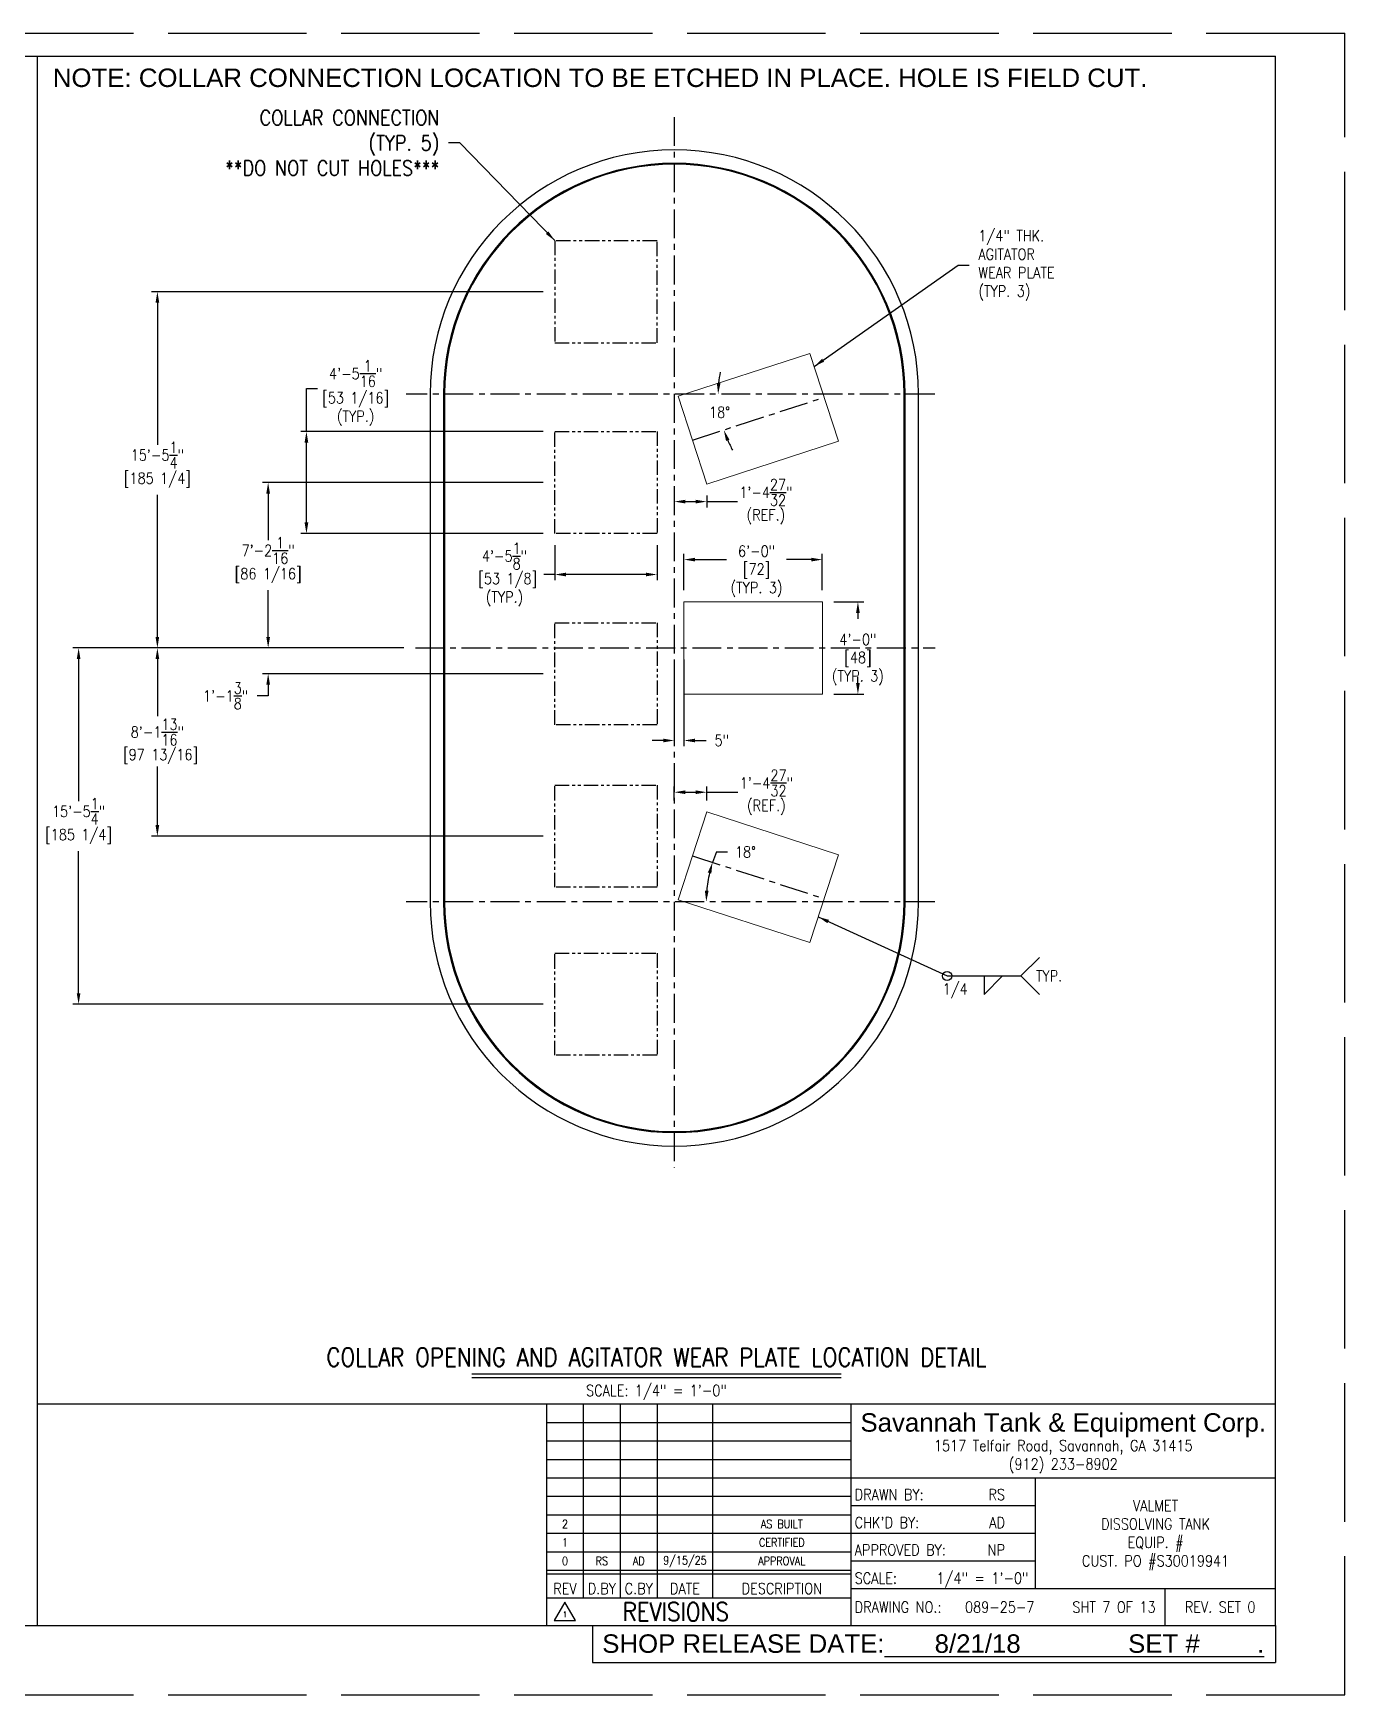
# Model space of a CAD drawing. Extents: x -36 to 1116, y 36 to 900.
# Drawn here: x 434 to 1116, y 36 to 900 of the extents above; entities that cross this region are included whole.
import ezdxf
from ezdxf.enums import TextEntityAlignment as Align

# ---------------------------------------------------------------- set-up
doc = ezdxf.new("R2010")
doc.units = 0
doc.header["$LTSCALE"] = 12
doc.header["$MEASUREMENT"] = 0
doc.header["$PDMODE"] = 33
doc.header["$PDSIZE"] = -0.5
for name, pattern in [('AM_ISO02W050', [7.5, 6, -1.5]), ('CENTER', [2, 1.25, -0.25, 0.25, -0.25]), ('PHANTOM2', [1.25, 0.625, -0.125, 0.125, -0.125, 0.125, -0.125])]:
    doc.linetypes.add(name, pattern=pattern)
doc.layers.get('0').update_dxf_attribs({"linetype": 'CONTINUOUS'})
doc.layers.get('Defpoints').update_dxf_attribs({"linetype": 'CONTINUOUS'})
for name, color, linetype in [('CENTER', 6, 'CENTER'), ('COVER', 3, 'CONTINUOUS'), ('DIM', 1, 'CONTINUOUS'), ('REPAD', 7, 'CONTINUOUS'), ('ROOF', 140, 'CONTINUOUS'), ('SHELL', 40, 'CONTINUOUS'), ('SHOP TAG', 11, 'CONTINUOUS'), ('TEXT', 4, 'CONTINUOUS')]:
    doc.layers.add(name, color=color, linetype=linetype)
doc.layers.add('Equipment-AM_11', color=92, linetype='PHANTOM2', lineweight=25)
doc.styles.add('ROMANS', font='ROMANS.shx', dxfattribs={"width": 0.85, "height": 5.76})
doc.styles.get("Standard").update_dxf_attribs({"font": 'sanss___.ttf'})
doc.dimstyles.get("Standard").update_dxf_attribs({"dimtxt": 0.18, "dimasz": 0.18, "dimexe": 0.18, "dimexo": 0.0625, "dimgap": 0.09, "dimtad": 0, "dimtih": 1, "dimtoh": 1, "dimdec": 4, "dimzin": 0, "dimdsep": 46, "dimtxsty": 'Standard', "dimcen": 0.09, "dimadec": 0, "dimazin": 0, "dimtfac": 1, "dimtdec": 4, "dimtofl": 0, "dimtmove": 0, "dimatfit": 3, "dimfxl": 1, "dimtolj": 1, "dimtzin": 0, "dimarcsym": 0})

# ---------------------------------------------------------------- blocks, each defined once
blk = doc.blocks.new('A$C43fa0972')
at = {"layer": 'Equipment-AM_11'}
for points in [[(-62.12, 158.75), (-8.98, 158.75), (-8.98, 211.8), (-62.12, 211.8)], [(-62.12, 112.56), (-8.98, 112.56), (-8.98, 59.51), (-62.12, 59.51)], [(-62.12, 13.13), (-8.98, 13.13), (-8.98, -39.92), (-62.12, -39.92)], [(-62.12, -71.31), (-8.98, -71.31), (-8.98, -124.37), (-62.12, -124.37)], [(-62.12, -158.75), (-8.98, -158.75), (-8.98, -211.8), (-62.12, -211.8)]]:
    blk.add_lwpolyline(points, close=True, dxfattribs=at)
blk = doc.blocks.new('*D221')
at = {"layer": 'Defpoints', "color": 0, "transparency": 16777216}
for p in [(705.18, 639.84), (758.32, 639.84), (758.32, 618.53)]:
    blk.add_point(p, dxfattribs=at)
at = {"layer": 'DIM', "color": 0, "lineweight": -2, "transparency": 16777216}
for p, q in [((705.18, 633.84), (705.18, 615.53)), ((758.32, 633.84), (758.32, 615.53)), ((705.18, 618.53), (699.42, 618.53)), ((752.56, 618.53), (710.94, 618.53))]:
    blk.add_line(p, q, dxfattribs=at)
at = {"layer": 'DIM', "color": 0, "transparency": 16777216}
for points in [[(710.94, 619.49), (710.94, 617.57), (705.18, 618.53)], [(752.56, 619.49), (752.56, 617.57), (758.32, 618.53)]]:
    blk.add_solid(points, dxfattribs=at)
at = {"layer": 'DIM', "color": 0, "transparency": 16777216, "insert": (679, 618.53), "char_height": 5.76, "attachment_point": 5, "style": 'ROMANS'}
blk.add_mtext('\\A1;4\'-5{\\H1x;\\S1/8;}"\\P [53 1/8]\\P(TYP.)', dxfattribs=at)
blk = doc.blocks.new('*D222')
at = {"layer": 'Defpoints', "color": 0, "transparency": 16777216}
for p in [(705.18, 692.89), (575.99, 639.84), (705.18, 639.84)]:
    blk.add_point(p, dxfattribs=at)
at = {"layer": 'DIM', "color": 0, "lineweight": -2, "transparency": 16777216}
for p, q in [((575.99, 692.89), (575.99, 715.34)), ((575.99, 715.34), (581.75, 715.34)), ((699.18, 692.89), (572.99, 692.89)), ((575.99, 645.6), (575.99, 687.13)), ((699.18, 639.84), (572.99, 639.84))]:
    blk.add_line(p, q, dxfattribs=at)
at = {"layer": 'DIM', "color": 0, "transparency": 16777216}
for points in [[(575.03, 687.13), (576.95, 687.13), (575.99, 692.89)], [(575.03, 645.6), (576.95, 645.6), (575.99, 639.84)]]:
    blk.add_solid(points, dxfattribs=at)
at = {"layer": 'DIM', "color": 0, "transparency": 16777216, "char_height": 5.76, "attachment_point": 5, "style": 'ROMANS'}
for s, insert in [('\\A1;4\'-5{\\H1x;\\S1/16;}"', (601.59, 723.02)), ('\\A1;[53 1/16]\\P(TYP.)', (601.59, 704.64))]:
    blk.add_mtext(s, dxfattribs=dict(at, insert=insert))
blk = doc.blocks.new('*D224')
at = {"layer": 'Defpoints', "color": 0, "transparency": 16777216}
for p in [(556.08, 666.37), (705.18, 666.37), (632.72, 580.33)]:
    blk.add_point(p, dxfattribs=at)
at = {"layer": 'DIM', "color": 0, "lineweight": -2, "transparency": 16777216}
for p, q in [((699.18, 666.37), (553.08, 666.37)), ((556.08, 660.61), (556.08, 636.38)), ((556.08, 586.09), (556.08, 610.32)), ((626.72, 580.33), (553.08, 580.33))]:
    blk.add_line(p, q, dxfattribs=at)
at = {"layer": 'DIM', "color": 0, "transparency": 16777216}
for points in [[(555.12, 660.61), (557.04, 660.61), (556.08, 666.37)], [(555.12, 586.09), (557.04, 586.09), (556.08, 580.33)]]:
    blk.add_solid(points, dxfattribs=at)
at = {"layer": 'DIM', "color": 0, "transparency": 16777216, "char_height": 5.76, "attachment_point": 5, "style": 'ROMANS'}
for s, insert in [('\\A1;7\'-2{\\H1x;\\S1/16;}"', (556.08, 631.03)), ('\\A1;[86 1/16]', (556.08, 618))]:
    blk.add_mtext(s, dxfattribs=dict(at, insert=insert))
blk = doc.blocks.new('*D225')
at = {"layer": 'Defpoints', "color": 0, "transparency": 16777216}
for p in [(632.72, 580.33), (556.08, 566.94), (705.18, 566.94)]:
    blk.add_point(p, dxfattribs=at)
at = {"layer": 'DIM', "color": 0, "lineweight": -2, "transparency": 16777216}
for p, q in [((556.08, 586.09), (556.08, 591.85)), ((626.72, 580.33), (553.08, 580.33)), ((699.18, 566.94), (553.08, 566.94)), ((556.08, 555.42), (550.32, 555.42)), ((556.08, 561.18), (556.08, 555.42))]:
    blk.add_line(p, q, dxfattribs=at)
at = {"layer": 'DIM', "color": 0, "transparency": 16777216}
for points in [[(555.12, 586.09), (557.04, 586.09), (556.08, 580.33)], [(555.12, 561.18), (557.04, 561.18), (556.08, 566.94)]]:
    blk.add_solid(points, dxfattribs=at)
at = {"layer": 'DIM', "color": 0, "transparency": 16777216, "insert": (533.98, 555.42), "char_height": 5.76, "attachment_point": 5, "style": 'ROMANS'}
blk.add_mtext('\\A1;1\'-1{\\H1x;\\S3/8;}"', dxfattribs=at)
blk = doc.blocks.new('*D226')
at = {"layer": 'Defpoints', "color": 0, "transparency": 16777216}
for p in [(632.72, 580.33), (498.46, 482.49), (705.18, 482.49)]:
    blk.add_point(p, dxfattribs=at)
at = {"layer": 'DIM', "color": 0, "lineweight": -2, "transparency": 16777216}
for p, q in [((626.72, 580.33), (495.46, 580.33)), ((498.46, 574.57), (498.46, 544.84)), ((498.46, 488.25), (498.46, 518.78)), ((699.18, 482.49), (495.46, 482.49))]:
    blk.add_line(p, q, dxfattribs=at)
at = {"layer": 'DIM', "color": 0, "transparency": 16777216}
for points in [[(497.5, 574.57), (499.42, 574.57), (498.46, 580.33)], [(497.5, 488.25), (499.42, 488.25), (498.46, 482.49)]]:
    blk.add_solid(points, dxfattribs=at)
at = {"layer": 'DIM', "color": 0, "transparency": 16777216, "insert": (498.46, 531.81), "char_height": 5.76, "attachment_point": 5, "style": 'ROMANS'}
blk.add_mtext('\\A1;8\'-1{\\H1x;\\S13/16;}"\\P [97 13/16]', dxfattribs=at)
blk = doc.blocks.new('*D227')
at = {"layer": 'Defpoints', "color": 0, "transparency": 16777216}
for p in [(632.72, 580.33), (457.49, 395.05), (705.18, 395.05)]:
    blk.add_point(p, dxfattribs=at)
at = {"layer": 'DIM', "color": 0, "lineweight": -2, "transparency": 16777216}
for p, q in [((626.72, 580.33), (454.49, 580.33)), ((457.49, 574.57), (457.49, 500.72)), ((457.49, 400.81), (457.49, 474.66)), ((699.18, 395.05), (454.49, 395.05))]:
    blk.add_line(p, q, dxfattribs=at)
at = {"layer": 'DIM', "color": 0, "transparency": 16777216}
for points in [[(456.53, 574.57), (458.45, 574.57), (457.49, 580.33)], [(456.53, 400.81), (458.45, 400.81), (457.49, 395.05)]]:
    blk.add_solid(points, dxfattribs=at)
at = {"layer": 'DIM', "color": 0, "transparency": 16777216, "char_height": 5.76, "attachment_point": 5, "style": 'ROMANS'}
for s, insert in [('\\A1;15\'-5{\\H1x;\\S1/4;}"', (457.49, 495.37)), ('\\A1;[185 1/4]', (457.49, 482.34))]:
    blk.add_mtext(s, dxfattribs=dict(at, insert=insert))
blk = doc.blocks.new('*D228')
at = {"layer": 'Defpoints', "color": 0, "transparency": 16777216}
for p in [(498.46, 765.61), (705.18, 765.61), (632.72, 580.33)]:
    blk.add_point(p, dxfattribs=at)
at = {"layer": 'DIM', "color": 0, "lineweight": -2, "transparency": 16777216}
for p, q in [((699.18, 765.61), (495.46, 765.61)), ((498.46, 759.85), (498.46, 686)), ((498.46, 586.09), (498.46, 659.94)), ((626.72, 580.33), (495.46, 580.33))]:
    blk.add_line(p, q, dxfattribs=at)
at = {"layer": 'DIM', "color": 0, "transparency": 16777216}
for points in [[(497.5, 759.85), (499.42, 759.85), (498.46, 765.61)], [(497.5, 586.09), (499.42, 586.09), (498.46, 580.33)]]:
    blk.add_solid(points, dxfattribs=at)
at = {"layer": 'DIM', "color": 0, "transparency": 16777216, "char_height": 5.76, "attachment_point": 5, "style": 'ROMANS'}
for s, insert in [('\\A1;15\'-5{\\H1x;\\S1/4;}"', (498.46, 680.65)), ('\\A1;[185 1/4]', (498.46, 667.62))]:
    blk.add_mtext(s, dxfattribs=dict(at, insert=insert))
blk = doc.blocks.new('*D230')
at = {"layer": 'Defpoints', "color": 0, "transparency": 16777216}
for p in [(776.73, 472.25), (784.29, 455.27), (845.21, 450), (627.83, 448.33), (902.77, 448.33)]:
    blk.add_point(p, dxfattribs=at)
at = {"layer": 'DIM', "color": 0, "lineweight": -2, "transparency": 16777216}
blk.add_line((789.19, 474.26), (794.95, 474.26), dxfattribs=at)
for start, end in [(157.03072, 162), (166.96928, 175.03072)]:
    blk.add_arc((850.36, 448.33), 66.43, start, end, dxfattribs=at)
at = {"layer": 'DIM', "color": 0, "transparency": 16777216}
for points in [[(784.71, 463.57), (786.56, 463.05), (787.17, 468.86)], [(785.13, 454.04), (783.21, 454.13), (783.92, 448.33)]]:
    blk.add_solid(points, dxfattribs=at)
at = {"layer": 'DIM', "color": 0, "transparency": 16777216, "insert": (804.3, 474.26), "char_height": 5.76, "attachment_point": 5, "style": 'ROMANS'}
blk.add_mtext('\\A1;18°', dxfattribs=at)
blk = doc.blocks.new('*D231')
at = {"layer": 'Defpoints', "color": 0, "transparency": 16777216}
for p in [(627.83, 712.33), (845.21, 710.66), (902.77, 712.33), (790.43, 706.03), (776.73, 688.41)]:
    blk.add_point(p, dxfattribs=at)
at = {"layer": 'DIM', "color": 0, "lineweight": -2, "transparency": 16777216}
for start, end in [(169.04211, 174.52106), (203.47894, 208.95789)]:
    blk.add_arc((850.36, 712.33), 60.26, start, end, dxfattribs=at)
at = {"layer": 'DIM', "color": 0, "transparency": 16777216}
for points in [[(791.33, 718.04), (789.42, 718.13), (790.1, 712.33)], [(794.19, 687.98), (795.99, 688.66), (793.05, 693.71)]]:
    blk.add_solid(points, dxfattribs=at)
at = {"layer": 'DIM', "color": 0, "transparency": 16777216, "insert": (790.84, 702.9), "char_height": 5.76, "attachment_point": 5, "style": 'ROMANS'}
blk.add_mtext('\\A1;18°', dxfattribs=at)
blk = doc.blocks.new('*D232')
at = {"layer": 'Defpoints', "color": 0, "transparency": 16777216}
for p in [(767.31, 665.58), (784.15, 665.58), (767.31, 656.43)]:
    blk.add_point(p, dxfattribs=at)
at = {"layer": 'DIM', "color": 0, "lineweight": -2, "transparency": 16777216}
for p, q in [((767.31, 659.58), (767.31, 653.43)), ((784.15, 659.58), (784.15, 653.43)), ((773.07, 656.43), (778.39, 656.43)), ((784.15, 656.43), (800.12, 656.43))]:
    blk.add_line(p, q, dxfattribs=at)
at = {"layer": 'DIM', "color": 0, "transparency": 16777216}
for points in [[(773.07, 657.39), (773.07, 655.47), (767.31, 656.43)], [(778.39, 657.39), (778.39, 655.47), (784.15, 656.43)]]:
    blk.add_solid(points, dxfattribs=at)
at = {"layer": 'DIM', "color": 0, "transparency": 16777216, "insert": (814.95, 656.43), "char_height": 5.76, "attachment_point": 5, "style": 'ROMANS'}
blk.add_mtext('\\A1;1\'-4{\\H1x;\\S27/32;}"\\P(REF.)', dxfattribs=at)
blk = doc.blocks.new('*D235')
at = {"layer": 'Defpoints', "color": 0, "transparency": 16777216}
for p in [(767.31, 580.33), (772.29, 580.33), (772.29, 532.22)]:
    blk.add_point(p, dxfattribs=at)
at = {"layer": 'DIM', "color": 0, "lineweight": -2, "transparency": 16777216}
for p, q in [((767.31, 574.33), (767.31, 529.22)), ((772.29, 574.33), (772.29, 529.22)), ((761.55, 532.22), (755.79, 532.22)), ((778.05, 532.22), (783.81, 532.22))]:
    blk.add_line(p, q, dxfattribs=at)
at = {"layer": 'DIM', "color": 0, "transparency": 16777216}
for points in [[(761.55, 533.18), (761.55, 531.26), (767.31, 532.22)], [(778.05, 533.18), (778.05, 531.26), (772.29, 532.22)]]:
    blk.add_solid(points, dxfattribs=at)
at = {"layer": 'DIM', "color": 0, "transparency": 16777216, "insert": (791.99, 532.22), "char_height": 5.76, "attachment_point": 5, "style": 'ROMANS'}
blk.add_mtext('\\A1;5"', dxfattribs=at)
blk = doc.blocks.new('*D236')
at = {"layer": 'Defpoints', "color": 0, "transparency": 16777216}
for p in [(767.31, 505.33), (767.31, 495.08), (784.15, 495.08)]:
    blk.add_point(p, dxfattribs=at)
at = {"layer": 'DIM', "color": 0, "lineweight": -2, "transparency": 16777216}
for p, q in [((767.31, 501.08), (767.31, 508.33)), ((773.07, 505.33), (778.39, 505.33)), ((784.15, 501.08), (784.15, 508.33)), ((784.15, 505.33), (800.36, 505.33))]:
    blk.add_line(p, q, dxfattribs=at)
at = {"layer": 'DIM', "color": 0, "transparency": 16777216}
for points in [[(773.07, 506.29), (773.07, 504.37), (767.31, 505.33)], [(778.39, 506.29), (778.39, 504.37), (784.15, 505.33)]]:
    blk.add_solid(points, dxfattribs=at)
at = {"layer": 'DIM', "color": 0, "transparency": 16777216, "insert": (815.19, 505.33), "char_height": 5.76, "attachment_point": 5, "style": 'ROMANS'}
blk.add_mtext('\\A1;1\'-4{\\H1x;\\S27/32;}"\\P(REF.)', dxfattribs=at)
blk = doc.blocks.new('*D237')
at = {"layer": 'Defpoints', "color": 0, "transparency": 16777216}
for p in [(772.29, 626.28), (772.29, 604.33), (844.29, 604.33)]:
    blk.add_point(p, dxfattribs=at)
at = {"layer": 'DIM', "color": 0, "lineweight": -2, "transparency": 16777216}
for p, q in [((772.29, 610.33), (772.29, 629.28)), ((778.05, 626.28), (794.43, 626.28)), ((838.53, 626.28), (825.73, 626.28)), ((844.29, 610.33), (844.29, 629.28))]:
    blk.add_line(p, q, dxfattribs=at)
at = {"layer": 'DIM', "color": 0, "transparency": 16777216}
for points in [[(778.05, 627.24), (778.05, 625.32), (772.29, 626.28)], [(838.53, 627.24), (838.53, 625.32), (844.29, 626.28)]]:
    blk.add_solid(points, dxfattribs=at)
at = {"layer": 'DIM', "color": 0, "transparency": 16777216, "char_height": 5.76, "attachment_point": 5, "style": 'ROMANS'}
for s, insert in [('\\A1;6\'-0"', (810.08, 630.67)), ('\\A1;[72]\\P(TYP. 3)', (810.08, 615.58))]:
    blk.add_mtext(s, dxfattribs=dict(at, insert=insert))
blk = doc.blocks.new('*D238')
at = {"layer": 'Defpoints', "color": 0, "transparency": 16777216}
for p in [(844.29, 604.33), (844.29, 556.33), (862.79, 556.33)]:
    blk.add_point(p, dxfattribs=at)
at = {"layer": 'DIM', "color": 0, "lineweight": -2, "transparency": 16777216}
for p, q in [((850.29, 604.33), (865.79, 604.33)), ((862.79, 598.57), (862.79, 595.42)), ((862.79, 562.09), (862.79, 565.24)), ((850.29, 556.33), (865.79, 556.33))]:
    blk.add_line(p, q, dxfattribs=at)
at = {"layer": 'DIM', "color": 0, "transparency": 16777216}
for points in [[(861.83, 598.57), (863.75, 598.57), (862.79, 604.33)], [(861.83, 562.09), (863.75, 562.09), (862.79, 556.33)]]:
    blk.add_solid(points, dxfattribs=at)
at = {"layer": 'DIM', "color": 0, "transparency": 16777216, "char_height": 5.76, "attachment_point": 5, "style": 'ROMANS'}
for s, insert in [('\\A1;4\'-0"', (862.79, 584.72)), ('\\A1;[48]\\P(TYP. 3)', (862.79, 569.63))]:
    blk.add_mtext(s, dxfattribs=dict(at, insert=insert))

msp = doc.modelspace()

# ---------------------------------------------------------------- linework, layer by layer
for p, q in [((-24, 888), (1080, 888)), ((436.068185, 72), (436.068185, 888)), ((1080, 72), (1080, 888)), ((436.068185, 187.2), (1080, 187.2)), ((700.834859, 187.2), (700.834859, 72)), ((720.034859, 86.4), (720.034859, 187.2)), ((739.234859, 187.2), (739.234859, 86.4)), ((758.434859, 187.2), (758.434859, 86.4)), ((787.234859, 187.2), (787.234859, 86.4)), ((859.2, 187.2), (859.2, 72)), ((700.834859, 177.6), (859.2, 177.6)), ((700.834859, 168), (859.2, 168)), ((700.834859, 158.4), (859.2, 158.4)), ((700.834859, 148.8), (1080, 148.8)), ((955.2, 91.2), (955.2, 148.8)), ((700.834859, 139.2), (859.2, 139.2)), ((859.2, 134.4), (955.2, 134.4)), ((700.834859, 129.6), (859.2, 129.6)), ((700.834859, 120), (955.2, 120)), ((700.834859, 110.4), (859.2, 110.4)), ((859.2, 105.6), (955.2, 105.6)), ((700.834859, 100.8), (859.2, 100.8)), ((700.834859, 98.88), (859.2, 98.88)), ((859.2, 91.2), (1080, 91.2)), ((1022.4, 91.2), (1022.4, 72)), ((700.834859, 86.4), (859.2, 86.4)), ((-24, 72), (1080, 72))]:
    msp.add_line(p, q)
at = {"layer": 'CENTER'}
for p, q in [((767.309156, 856.41115), (767.309156, 310.146307)), ((902.766423, 712.330591), (627.828818, 712.330591)), ((776.72895, 688.407366), (845.205019, 710.656589)), ((632.719423, 580.330591), (902.904676, 580.330591)), ((776.72895, 472.253817), (845.205019, 450.004593)), ((902.766423, 448.330591), (627.828818, 448.330591))]:
    msp.add_line(p, q, dxfattribs=at)
at = {"layer": 'Defpoints', "linetype": 'AM_ISO02W050'}
for p, q in [((-36, 900), (1116, 900)), ((1116, 36), (1116, 900)), ((-36, 36), (1116, 36))]:
    msp.add_line(p, q, dxfattribs=at)
at = {"layer": 'DIM'}
for p, q in [((947.59441, 409.78645), (957.19441, 419.38645)), ((909.19441, 409.78645), (947.59441, 409.78645)), ((928.39441, 400.18645), (937.99441, 409.78645)), ((928.39441, 409.78645), (928.39441, 400.18645)), ((947.59441, 409.78645), (957.19441, 400.18645)), ((662.034093, 202.8405), (854.034093, 202.8405)), ((662.034093, 200.9205), (854.034093, 200.9205))]:
    msp.add_line(p, q, dxfattribs=at)
msp.add_circle((909.19441, 409.78645), 2.4, dxfattribs=at)
at = {"layer": 'REPAD', "lineweight": 18, "ltscale": 0.25}
for p, q in [((837.788611, 733.481946), (769.312542, 711.232722)), ((852.621427, 687.831233), (837.788611, 733.481946)), ((769.312542, 711.232722), (784.145358, 665.582009)), ((784.145358, 665.582009), (852.621427, 687.831233)), ((844.293198, 604.330591), (772.293198, 604.330591)), ((772.293198, 604.330591), (772.293198, 556.330591)), ((844.293198, 556.330591), (844.293198, 604.330591)), ((772.293198, 556.330591), (844.293198, 556.330591)), ((784.145358, 495.079173), (769.312542, 449.42846)), ((852.621427, 472.82995), (784.145358, 495.079173)), ((837.788611, 427.179237), (852.621427, 472.82995)), ((769.312542, 449.42846), (837.788611, 427.179237))]:
    msp.add_line(p, q, dxfattribs=at)
at = {"layer": 'ROOF'}
msp.add_lwpolyline([(886.809156, 712.330591, 1), (647.809156, 712.330591), (647.809156, 448.330591, 1), (886.809156, 448.330591)], format="xyb", close=True, dxfattribs=at)
at = {"layer": 'SHELL'}
for points in [[(894.309156, 712.330591, 1), (640.309156, 712.330591), (640.309156, 448.330591, 1), (894.309156, 448.330591)], [(887.309156, 712.330591, 1), (647.309156, 712.330591), (647.309156, 448.330591, 1), (887.309156, 448.330591)], [(886.809156, 712.330591, 1), (647.809156, 712.330591), (647.809156, 448.330591, 1), (886.809156, 448.330591)]]:
    msp.add_lwpolyline(points, format="xyb", close=True, dxfattribs=at)
at = {"layer": 'SHOP TAG'}
for p, q in [((724.8, 72), (724.8, 52.8)), ((1080, 72), (1080, 52.8)), ((724.8, 52.8), (1080, 52.8))]:
    msp.add_line(p, q, dxfattribs=at)
at = {"layer": 'TEXT'}
for p, q in [((710.434859, 84.20148), (704.892296, 74.60148)), ((715.977421, 74.60148), (710.434859, 84.20148)), ((704.892296, 74.60148), (715.977421, 74.60148))]:
    msp.add_line(p, q, dxfattribs=at)

# ---------------------------------------------------------------- block references
at = {"layer": 'COVER'}
msp.add_blockref('A$C43fa0972', (767.309156, 580.330591), dxfattribs=at)

# ---------------------------------------------------------------- texts
at = {"layer": 'DIM', "style": 'ROMANS', "width": 0.85}
msp.add_text('1/4', height=5.76, dxfattribs=at).set_placement((906.89041, 400.18645))
msp.add_text('TYP.', height=5.76, dxfattribs=at).set_placement((962.240749, 409.78645), align=Align.MIDDLE_CENTER)
for s, height, p in [('COLLAR OPENING AND AGITATOR WEAR PLATE LOCATION DETAIL', 9.6, (758.034093, 206.717741)), ('SCALE: 1/4" = 1\'-0"', 5.76, (758.034093, 191.3205))]:
    msp.add_text(s, height=height, dxfattribs=at).set_placement(p, align=Align.CENTER)
at = {"layer": 'DIM', "style": 'ROMANS'}
for s, insert, char_height, attachment_point in [('COLLAR CONNECTION\\P(TYP. 5)\\P**DO NOT CUT HOLES***', (645.152074, 842.965295), 7.84749371, 6), ('1/4" THK.\\PAGITATOR\\PWEAR PLATE\\P(TYP. 3)', (925.454558, 779.318331), 5.76, 4)]:
    msp.add_mtext(s, dxfattribs=dict(at, insert=insert, char_height=char_height, attachment_point=attachment_point))
at = {"layer": 'SHOP TAG'}
msp.add_text('SHOP RELEASE DATE:%%U       8/21/18               SET #        .', height=9.6, dxfattribs=at).set_placement((901.97319, 62.608987), align=Align.MIDDLE_CENTER)
at = {"layer": 'TEXT'}
for s, p in [('NOTE: COLLAR CONNECTION LOCATION TO BE ETCHED IN PLACE. HOLE IS FIELD CUT.', (728.732298, 876.843879)), ('Savannah Tank & Equipment Corp.', (969.6, 177.6))]:
    msp.add_text(s, height=9.6, dxfattribs=at).set_placement(p, align=Align.MIDDLE_CENTER)
at = {"layer": 'TEXT', "style": 'ROMANS', "width": 0.85}
for s, height, p in [('1517 Telfair Road, Savannah, GA 31415', 5.76, (969.6, 165.6)), ('(912) 233-8902', 5.76, (969.6, 156)), ('VALMET', 5.76, (1017.6, 134.4)), ('DISSOLVING TANK', 5.76, (1017.6, 124.8)), ('EQUIP. #', 5.76, (1017.6, 115.2)), ('CUST. PO #S30019941', 5.76, (1017.6, 105.6)), ('1', 2.88, (710.434859, 77.80148)), ('REVISIONS', 9.6, (768.034859, 79.2)), ('REV. SET 0', 5.76, (1051.2, 81.6))]:
    msp.add_text(s, height=height, dxfattribs=at).set_placement(p, align=Align.MIDDLE_CENTER)
for s, p in [('DRAWN BY:', (861.12, 140.096338)), ("CHK'D BY:", (861.12, 125.519024)), ('APPROVED BY:', (861.12, 111.296338)), ('SCALE:', (861.12, 96.639409)), ('SCALE:', (861.12, 96.637291)), ('DRAWING NO.:', (861.12, 81.6)), ('089-25-7', (918.514066, 81.6))]:
    msp.add_text(s, height=5.76, dxfattribs=at).set_placement(p, align=Align.MIDDLE_LEFT)
for s, p in [('RS', (939.271871, 140.096338)), ('AD', (939.271871, 125.519024)), ('NP', (939.271871, 111.296338)), ('1/4" = 1\'-0"', (951.507885, 96.637291)), ('SHT 7 OF 13', (1017.594046, 81.6))]:
    msp.add_text(s, height=5.76, dxfattribs=at).set_placement(p, align=Align.MIDDLE_RIGHT)
for s, height, p in [('2', 4.32, (710.434859, 124.8)), ('AS BUILT', 4.32, (823.217429, 124.8)), ('1', 4.32, (710.434859, 115.2)), ('CERTIFIED', 4.32, (823.217429, 115.2)), ('0', 4.32, (710.434859, 105.6)), ('RS', 4.32, (729.634859, 105.6)), ('AD', 4.32, (748.834859, 105.6)), ('9/15/25', 4.32, (772.834859, 105.6)), ('APPROVAL', 4.32, (823.217429, 105.6)), ('REV', 5.76, (710.434859, 91.2)), ('D.BY', 5.76, (729.634859, 91.2)), ('C.BY', 5.76, (748.834859, 91.2)), ('DATE', 5.76, (772.834859, 91.2)), ('DESCRIPTION', 5.76, (823.217429, 91.2))]:
    msp.add_text(s, height=height, dxfattribs=at).set_placement(p, align=Align.MIDDLE)

# ---------------------------------------------------------------- dimensions: what is measured, and where the dimension line sits
at = {"layer": 'DIM'}
for base, p2, override, picture, middle in [((498.463914, 765.607122), (705.184156, 765.607122), {"dimscale": 48, "dimtxt": 5.76, "dimasz": 0.12, "dimexe": 0.0625, "dimexo": 0.125, "dimgap": 0.02, "dimzin": 3, "dimlunit": 4, "dimpost": '\\X', "dimtxsty": 'ROMANS', "dimcen": 0}, '*D228', (498.463914, 672.968857)), ((556.083745, 666.365818), (705.184156, 666.365818), {"dimscale": 48, "dimtxt": 5.76, "dimasz": 0.12, "dimexe": 0.0625, "dimexo": 0.125, "dimgap": 0.02, "dimzin": 3, "dimlunit": 4, "dimpost": '\\X', "dimtxsty": 'ROMANS', "dimcen": 0}, '*D224', (556.083745, 623.348204)), ((556.083745, 566.937755), (705.184156, 566.937755), {"dimscale": 48, "dimtxt": 5.76, "dimasz": 0.12, "dimexe": 0.0625, "dimexo": 0.125, "dimgap": 0.1, "dimzin": 3, "dimlunit": 4, "dimpost": '\\X', "dimtxsty": 'ROMANS', "dimcen": 0}, '*D225', (533.983174, 555.417755)), ((457.48983, 395.05406), (705.184156, 395.05406), {"dimscale": 48, "dimtxt": 5.76, "dimasz": 0.12, "dimexe": 0.0625, "dimexo": 0.125, "dimgap": 0.02, "dimzin": 3, "dimlunit": 4, "dimpost": '\\X', "dimtxsty": 'ROMANS', "dimcen": 0}, '*D227', (457.48983, 487.692326))]:
    dim = msp.add_linear_dim(base=base, p1=(632.719423, 580.330591), p2=p2, angle=90, dimstyle='Standard', override=override, dxfattribs=at)
    dim.commit()
    dim.dimension.update_dxf_attribs({"geometry": picture, "text_midpoint": middle})
dim = msp.add_linear_dim(base=(575.985262, 639.839287), p1=(705.184156, 692.892349), p2=(705.184156, 639.839287), angle=90, text='<>\\P(TYP.)', dimstyle='Standard', override={"dimscale": 48, "dimtxt": 5.76, "dimasz": 0.12, "dimexe": 0.0625, "dimexo": 0.125, "dimgap": 0.02, "dimzin": 3, "dimlunit": 4, "dimpost": '\\X', "dimtxsty": 'ROMANS', "dimcen": 0}, dxfattribs=at)
dim.commit()
dim.dimension.update_dxf_attribs({"geometry": '*D222', "text_midpoint": (601.589833, 715.337606), "dimtype": 160})
dim = msp.add_angular_dim_2l(base=(790.429311, 706.03193), line1=((776.72895, 688.407366), (845.205019, 710.656589)), line2=((902.766423, 712.330591), (627.828818, 712.330591)), dimstyle='Standard', override={"dimscale": 48, "dimtxt": 5.76, "dimasz": 0.12, "dimexe": 0.0625, "dimexo": 0.125, "dimgap": 0.1, "dimzin": 3, "dimlunit": 4, "dimpost": '\\X', "dimtxsty": 'ROMANS', "dimcen": 0}, dxfattribs=at)
dim.commit()
dim.dimension.update_dxf_attribs({"geometry": '*D231', "text_midpoint": (790.841086, 702.904186), "dimtype": 162})
for base, p1, p2, text, override, picture, middle in [((767.309156, 656.4339), (784.145358, 665.582009), (767.309156, 665.582009), '<>\\P(REF.)', {"dimscale": 48, "dimtxt": 5.76, "dimasz": 0.12, "dimexe": 0.0625, "dimexo": 0.125, "dimgap": 0.02, "dimdec": 5, "dimzin": 3, "dimlunit": 4, "dimpost": '\\X', "dimtxsty": 'ROMANS', "dimcen": 0}, '*D232', (814.95463, 656.4339)), ((758.32469, 618.532408), (705.184156, 639.839287), (758.32469, 639.839287), '<>\\P(TYP.)', {"dimscale": 48, "dimtxt": 5.76, "dimasz": 0.12, "dimexe": 0.0625, "dimexo": 0.125, "dimgap": 0.02, "dimzin": 3, "dimlunit": 4, "dimpost": '\\X', "dimtxsty": 'ROMANS', "dimcen": 0}, '*D221', (678.996728, 618.532408)), ((772.293198, 626.279454), (844.293198, 604.330591), (772.293198, 604.330591), '<>\\P(TYP. 3)', {"dimscale": 48, "dimtxt": 5.76, "dimasz": 0.12, "dimexe": 0.0625, "dimexo": 0.125, "dimgap": 0.02, "dimzin": 3, "dimlunit": 4, "dimpost": '\\X', "dimtxsty": 'ROMANS', "dimcen": 0}, '*D237', (810.081319, 626.279454)), ((767.309156, 505.327279), (784.145358, 495.079173), (767.309156, 495.079173), '<>\\P(REF.)', {"dimscale": 48, "dimtxt": 5.76, "dimasz": 0.12, "dimexe": 0.0625, "dimexo": 0.125, "dimgap": 0.02, "dimdec": 5, "dimzin": 3, "dimlunit": 4, "dimpost": '\\X', "dimtxsty": 'ROMANS', "dimcen": 0}, '*D236', (815.190343, 505.327279))]:
    dim = msp.add_linear_dim(base=base, p1=p1, p2=p2, text=text, dimstyle='Standard', override=override, dxfattribs=at)
    dim.commit()
    dim.dimension.update_dxf_attribs({"geometry": picture, "text_midpoint": middle, "dimtype": 160})
dim = msp.add_linear_dim(base=(862.788074, 556.330591), p1=(844.293198, 604.330591), p2=(844.293198, 556.330591), angle=90, text='<>\\P(TYP. 3)', dimstyle='Standard', override={"dimscale": 48, "dimtxt": 5.76, "dimasz": 0.12, "dimexe": 0.0625, "dimexo": 0.125, "dimgap": 0.02, "dimzin": 3, "dimlunit": 4, "dimpost": '\\X', "dimtxsty": 'ROMANS', "dimcen": 0}, dxfattribs=at)
dim.commit()
dim.dimension.update_dxf_attribs({"geometry": '*D238', "text_midpoint": (862.788074, 580.330591)})
dim = msp.add_linear_dim(base=(498.463914, 482.49156), p1=(632.719423, 580.330591), p2=(705.184156, 482.49156), angle=90, dimstyle='Standard', override={"dimscale": 48, "dimtxt": 5.76, "dimasz": 0.12, "dimexe": 0.0625, "dimexo": 0.125, "dimgap": 0.02, "dimzin": 3, "dimlunit": 4, "dimpost": '\\X', "dimtxsty": 'ROMANS', "dimcen": 0}, dxfattribs=at)
dim.commit()
dim.dimension.update_dxf_attribs({"geometry": '*D226', "text_midpoint": (498.463914, 531.809734), "dimtype": 160})
dim = msp.add_aligned_dim(p1=(767.309156, 580.330591), p2=(772.293198, 580.330591), distance=-48.11232, dimstyle='Standard', override={"dimscale": 48, "dimtxt": 5.76, "dimasz": 0.12, "dimexe": 0.0625, "dimexo": 0.125, "dimgap": 0.1, "dimzin": 3, "dimlunit": 4, "dimpost": '\\X', "dimtxsty": 'ROMANS', "dimcen": 0}, dxfattribs=at)
dim.commit()
dim.dimension.update_dxf_attribs({"geometry": '*D235', "text_midpoint": (791.993769, 532.218271)})
dim = msp.add_angular_dim_2l(base=(784.287356, 455.274798), line1=((776.72895, 472.253817), (845.205019, 450.004593)), line2=((902.766423, 448.330591), (627.828818, 448.330591)), dimstyle='Standard', override={"dimscale": 48, "dimtxt": 5.76, "dimasz": 0.12, "dimexe": 0.0625, "dimexo": 0.125, "dimgap": 0.1, "dimzin": 3, "dimlunit": 4, "dimpost": '\\X', "dimtxsty": 'ROMANS', "dimcen": 0}, dxfattribs=at)
dim.commit()
dim.dimension.update_dxf_attribs({"geometry": '*D230', "text_midpoint": (804.296953, 474.255488)})

# ---------------------------------------------------------------- leaders
at = {"layer": 'DIM', "annotation_type": 0, "has_hookline": 1}
for points, hookline_direction, text_width in [([(705.184156, 792.133653), (655.712074, 842.965295), (649.952074, 842.965295)], 1, 126.737023), ([(840.001491, 726.671401), (914.894558, 779.318331), (920.654558, 779.318331)], 0, 44.297143)]:
    msp.add_leader(points, dimstyle='Standard', override={"dimscale": 48, "dimtxt": 5.76, "dimasz": 0.12, "dimexe": 0.0625, "dimexo": 0.125, "dimgap": 0.1, "dimzin": 3, "dimlunit": 4, "dimpost": '\\X', "dimtxsty": 'ROMANS', "dimcen": 0}, dxfattribs=dict(at, hookline_direction=hookline_direction, text_width=text_width))
at = {"layer": 'DIM'}
msp.add_leader([(842.115546, 440.496174), (909.19441, 409.78645)], dimstyle='Standard', override={"dimscale": 48, "dimtxt": 5.76, "dimasz": 0.12, "dimexe": 0.0625, "dimexo": 0.125, "dimgap": 0.1, "dimlfac": 0.333333, "dimzin": 3, "dimlunit": 4, "dimpost": '\\X', "dimtxsty": 'ROMANS', "dimcen": 0}, dxfattribs=at)

doc.saveas('drawing.dxf')
